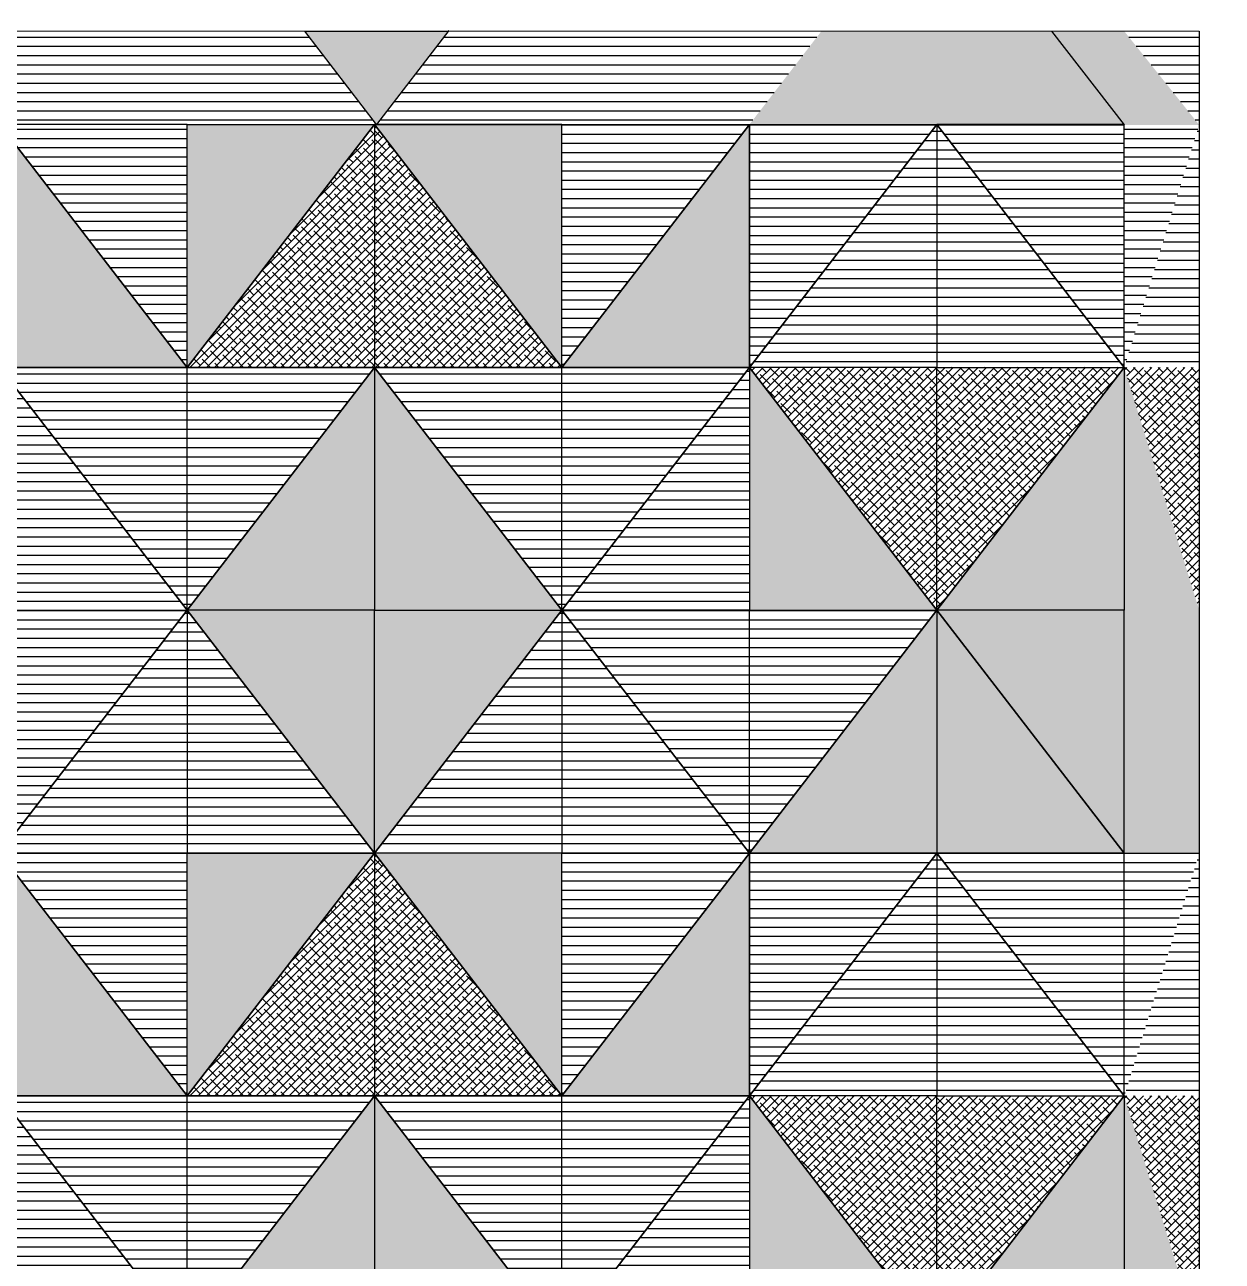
# Model space of a CAD drawing. Header units: millimetres. Extents: x 86441 to 190201, y 16532 to 98188.
# Drawn here: x 159567 to 161518, y 87134 to 89147 of the extents above; entities that cross this region are included whole.
import ezdxf

# ---------------------------------------------------------------- set-up
doc = ezdxf.new("R2010")
doc.units = ezdxf.units.MM
doc.header["$LTSCALE"] = 0.1
doc.layers.add('COLUMN', color=1, linetype='Continuous', lineweight=0)
pattern_1 = [(0, (63569.447, 74447.435), (0, 15), [])]
pattern_2 = [(0, (63569.447, 75633.754), (0, 15), [])]
pattern_3 = [(0, (62954.842, 74888.315), (0, 15), [])]
pattern_4 = [(0, (67616.893, 74447.435), (0, 15), [])]
pattern_5 = [(45, (69338.474, 75217.435), (-6.7351921, 6.7351921), []), (135, (69338.474, 75217.435), (-20.2055763, 6.7351921), [23.8125, -14.2875])]
pattern_6 = [(0, (67616.893, 75633.754), (0, 15), [])]
pattern_7 = [(0, (67002.288, 74888.315), (0, 15), [])]
pattern_8 = [(0, (69298.474, 75247.435), (0, 15), [])]
pattern_9 = [(0, (67613.079, 74492.875), (0, 15), [])]
pattern_10 = [(45, (69338.474, 76403.754), (-6.7351921, 6.7351921), []), (135, (69338.474, 76403.754), (-20.2055763, 6.7351921), [23.8125, -14.2875])]
pattern_11 = [(0, (64319.126, 59517.099), (0, 15), [])]
pattern_12 = [(0, (69298.474, 76433.754), (0, 15), [])]

msp = doc.modelspace()

# ---------------------------------------------------------------- hatches: boundary and pattern name
at = {"true_color": 0xb1a785, "transparency": 33554687}
h = msp.add_hatch(color=253, dxfattribs=at)
h.dxf.hatch_style = 1
h.paths.add_polyline_path([(161358.5, 89136.6), (161239.8, 89136.6), (161358, 88984.6), (161358.5, 88984.6)])
h.paths.add_polyline_path([(161358.5, 89136.6), (161358.5, 88984), (161480.7, 88984)])
h.paths.add_polyline_path([(160256.8, 89136.6), (160023.4, 89136.6), (160140.3, 88984.6)])
h.paths.add_polyline_path([(159032.4, 89136.6), (158798.4, 89136.6), (158915.3, 88984.6)])
h.paths.add_polyline_path([(158304.5, 88984.6), (157999.1, 88589.2), (158304.5, 88589.2)])
at = {"true_color": 0x66682c, "transparency": 33554687}
h = msp.add_hatch(color=77, dxfattribs=at)
h.dxf.hatch_style = 1
h.paths.add_polyline_path([(158798, 89136.6), (158421.9, 89136.6), (158304.5, 88984.6), (158915.3, 88984.6)])
h.paths.add_polyline_path([(159408.8, 89136.6), (159032.6, 89136.6), (158915.3, 88984.6), (159526.1, 88984.6)])
h.paths.add_polyline_path([(161241.1, 89136.6), (160865, 89136.6), (160747.7, 88984.6), (161358.5, 88984.6)])
at = {"true_color": 0x65502f, "transparency": 33554687}
h = msp.add_hatch(dxfattribs=at)
h.set_pattern_fill('_USER', color=59, scale=15, pattern_type=0)
h.set_pattern_definition(pattern_11)
h.paths.add_polyline_path([(160865.1, 89136.6), (160256.8, 89136.6), (160140.3, 88984.6), (160747.7, 88984.6)])
h.paths.add_polyline_path([(160023.4, 89136.6), (159408.6, 89136.6), (159526.1, 88984.6), (160136.9, 88984.6), (160140.3, 88984.6)])
h.paths.add_polyline_path([(159526.1, 88984.6), (159831.5, 88984.6), (159831.5, 88589.2)])
at = {"true_color": 0x242b7a, "transparency": 33554687}
h = msp.add_hatch(dxfattribs=at)
h.set_pattern_fill('_USER', color=177, scale=15, pattern_type=0)
h.set_pattern_definition(pattern_11)
h.paths.add_polyline_path([(161480.7, 89136.6), (161358.5, 89136.6), (161480.7, 88984)])
h.paths.add_polyline_path([(161358.5, 88984.6), (161480.7, 88984.6), (161358.5, 88589.2)])
at = {"true_color": 0xb1a785, "transparency": 33554687}
h = msp.add_hatch(color=253, dxfattribs=at)
h.dxf.hatch_style = 1
h.paths.add_polyline_path([(159526.1, 88589.2), (159831.5, 88589.2), (159526.1, 88984.6)])
at = {"true_color": 0x65502f, "transparency": 33554687}
h = msp.add_hatch(dxfattribs=at)
h.set_pattern_fill('ANSI38', color=59, scale=3)
h.set_pattern_definition([(45, (64374.842, 77654.633), (-6.7351921, 6.7351921), []), (135, (64374.842, 77654.633), (-20.2055763, 6.7351921), [23.8125, -14.2875])])
h.paths.add_polyline_path([(159831.5, 88589.2), (160136.9, 88589.2), (160136.9, 88984.6)])
at = {"true_color": 0x66682c, "transparency": 33554687}
h = msp.add_hatch(color=77, dxfattribs=at)
h.dxf.hatch_style = 1
h.paths.add_polyline_path([(160136.9, 88984.6), (159831.5, 88984.6), (159831.5, 88589.2)])
at = {"true_color": 0x65502f, "transparency": 33554687}
h = msp.add_hatch(dxfattribs=at)
h.set_pattern_fill('ANSI38', color=59, scale=3)
h.set_pattern_definition([(45, (68422.288, 77654.633), (-6.7351921, 6.7351921), []), (135, (68422.288, 77654.633), (-20.2055763, 6.7351921), [23.8125, -14.2875])])
h.paths.add_polyline_path([(160136.9, 88984.6), (160136.9, 88589.2), (160442.3, 88589.2)])
at = {"true_color": 0x66682c, "transparency": 33554687}
h = msp.add_hatch(color=77, dxfattribs=at)
h.dxf.hatch_style = 1
h.paths.add_polyline_path([(160136.9, 88984.6), (160442.3, 88984.6), (160442.3, 88589.2)])
at = {"true_color": 0x65502f, "transparency": 33554687}
h = msp.add_hatch(dxfattribs=at)
h.set_pattern_fill('_USER', color=59, scale=15, pattern_type=0)
h.set_pattern_definition([(0, (68687.684, 75709.194), (0, 15), [])])
h.paths.add_polyline_path([(160747.7, 88984.6), (160442.3, 88984.6), (160442.3, 88589.2)])
at = {"true_color": 0xb1a785, "transparency": 33554687}
h = msp.add_hatch(color=253, dxfattribs=at)
h.dxf.hatch_style = 1
h.paths.add_polyline_path([(160747.7, 88984.6), (160442.3, 88589.2), (160747.7, 88589.2)])
at = {"true_color": 0x65502f, "transparency": 33554687}
h = msp.add_hatch(dxfattribs=at)
h.set_pattern_fill('_USER', color=59, scale=15, pattern_type=0)
h.set_pattern_definition([(0, (68993.079, 75709.194), (0, 15), [])])
h.paths.add_polyline_path([(161053.1, 88984.6), (160747.7, 88984.6), (160747.7, 88589.2)])
h = msp.add_hatch(dxfattribs=at)
h.set_pattern_fill('_USER', color=59, scale=15, pattern_type=0)
h.set_pattern_definition([(0, (68200.055, 76433.754), (0, 15), [])])
h.paths.add_polyline_path([(160747.7, 88589.2), (161053.1, 88589.2), (161053.1, 88984.6)])
h = msp.add_hatch(dxfattribs=at)
h.set_pattern_fill('_USER', color=59, scale=15, pattern_type=0)
h.set_pattern_definition(pattern_12)
h.paths.add_polyline_path([(161358.5, 88589.2), (161053.1, 88589.2), (161053.1, 88984.6)])
at = {"true_color": 0x242b7a, "transparency": 33554687}
h = msp.add_hatch(dxfattribs=at)
h.set_pattern_fill('_USER', color=177, scale=15, pattern_type=0)
h.set_pattern_definition([(0, (67613.079, 75679.194), (0, 15), [])])
h.paths.add_polyline_path([(161358.5, 88984.6), (161053.1, 88984.6), (161358.5, 88589.2)])
at = {"true_color": 0x65502f, "transparency": 33554687}
h = msp.add_hatch(dxfattribs=at)
h.set_pattern_fill('_USER', color=59, scale=15, pattern_type=0)
h.set_pattern_definition(pattern_12)
h.paths.add_polyline_path([(161358.5, 88589.2), (161480.7, 88589.2), (161480.7, 88984.6)])
at = {"true_color": 0x242b7a, "transparency": 33554687}
h = msp.add_hatch(dxfattribs=at)
h.set_pattern_fill('_USER', color=177, scale=15, pattern_type=0)
h.set_pattern_definition(pattern_3)
h.paths.add_polyline_path([(159526.1, 88193.8), (159831.5, 88193.8), (159526.1, 88589.2)])
at = {"true_color": 0x65502f, "transparency": 33554687}
h = msp.add_hatch(dxfattribs=at)
h.set_pattern_fill('_USER', color=59, scale=15, pattern_type=0)
h.set_pattern_definition(pattern_2)
h.paths.add_polyline_path([(159526.1, 88589.2), (159831.5, 88589.2), (159831.5, 88193.8)])
h = msp.add_hatch(dxfattribs=at)
h.set_pattern_fill('_USER', color=59, scale=15, pattern_type=0)
h.set_pattern_definition(pattern_2)
h.paths.add_polyline_path([(160136.9, 88589.2), (159831.5, 88589.2), (159831.5, 88193.8)])
at = {"true_color": 0xb1a785, "transparency": 33554687}
h = msp.add_hatch(color=253, dxfattribs=at)
h.dxf.hatch_style = 1
h.paths.add_polyline_path([(160136.9, 88589.2), (159831.5, 88193.8), (160136.9, 88193.8)])
at = {"true_color": 0x65502f, "transparency": 33554687}
h = msp.add_hatch(dxfattribs=at)
h.set_pattern_fill('_USER', color=59, scale=15, pattern_type=0)
h.set_pattern_definition(pattern_6)
h.paths.add_polyline_path([(160136.9, 88589.2), (160442.3, 88589.2), (160442.3, 88193.8)])
at = {"true_color": 0xb1a785, "transparency": 33554687}
h = msp.add_hatch(color=253, dxfattribs=at)
h.dxf.hatch_style = 1
h.paths.add_polyline_path([(160136.9, 88193.8), (160442.3, 88193.8), (160136.9, 88589.2)])
at = {"true_color": 0x242b7a, "transparency": 33554687}
h = msp.add_hatch(dxfattribs=at)
h.set_pattern_fill('_USER', color=177, scale=15, pattern_type=0)
h.set_pattern_definition(pattern_7)
h.paths.add_polyline_path([(160747.7, 88589.2), (160442.3, 88193.8), (160747.7, 88193.8)])
at = {"true_color": 0x65502f, "transparency": 33554687}
h = msp.add_hatch(dxfattribs=at)
h.set_pattern_fill('_USER', color=59, scale=15, pattern_type=0)
h.set_pattern_definition(pattern_6)
h.paths.add_polyline_path([(160747.7, 88589.2), (160442.3, 88589.2), (160442.3, 88193.8)])
at = {"true_color": 0xb1a785, "transparency": 33554687}
h = msp.add_hatch(color=253, dxfattribs=at)
h.dxf.hatch_style = 1
h.paths.add_polyline_path([(160747.7, 88193.8), (161053.1, 88193.8), (160747.7, 88589.2)])
at = {"true_color": 0x65502f, "transparency": 33554687}
h = msp.add_hatch(dxfattribs=at)
h.set_pattern_fill('ANSI38', color=59, scale=3)
h.set_pattern_definition(pattern_10)
h.paths.add_polyline_path([(161053.1, 88193.8), (161053.1, 88589.2), (160747.7, 88589.2)])
h = msp.add_hatch(dxfattribs=at)
h.set_pattern_fill('ANSI38', color=59, scale=3)
h.set_pattern_definition(pattern_10)
h.paths.add_polyline_path([(161358.5, 88589.2), (161053.1, 88589.2), (161053.1, 88193.8)])
at = {"true_color": 0xb1a785, "transparency": 33554687}
h = msp.add_hatch(color=253, dxfattribs=at)
h.dxf.hatch_style = 1
h.paths.add_polyline_path([(161358.5, 88589.2), (161053.1, 88193.8), (161358.5, 88193.8)])
h = msp.add_hatch(color=253, dxfattribs=at)
h.dxf.hatch_style = 1
h.paths.add_polyline_path([(161358.5, 88589.2), (161480.7, 88193.8), (161358.5, 88193.8)])
at = {"true_color": 0x65502f, "transparency": 33554687}
h = msp.add_hatch(dxfattribs=at)
h.set_pattern_fill('ANSI38', color=59, scale=3)
h.set_pattern_definition(pattern_10)
h.paths.add_polyline_path([(161358.5, 88589.2), (161480.7, 88589.2), (161480.7, 88193.8)])
h = msp.add_hatch(dxfattribs=at)
h.set_pattern_fill('_USER', color=59, scale=15, pattern_type=0)
h.set_pattern_definition([(0, (64640.237, 75513.754), (0, 15), [])])
h.paths.add_polyline_path([(159526.1, 87798.3), (159831.5, 87798.3), (159831.5, 88193.8)])
at = {"true_color": 0x242b7a, "transparency": 33554687}
h = msp.add_hatch(dxfattribs=at)
h.set_pattern_fill('_USER', color=177, scale=15, pattern_type=0)
h.set_pattern_definition(pattern_3)
h.paths.add_polyline_path([(159526.1, 87798.3), (159831.5, 88193.8), (159526.1, 88193.8)])
at = {"true_color": 0x65502f, "transparency": 33554687}
h = msp.add_hatch(dxfattribs=at)
h.set_pattern_fill('_USER', color=59, scale=15, pattern_type=0)
h.set_pattern_definition(pattern_2)
h.paths.add_polyline_path([(160136.9, 87798.3), (159831.5, 87798.3), (159831.5, 88193.8)])
at = {"true_color": 0xb1a785, "transparency": 33554687}
h = msp.add_hatch(color=253, dxfattribs=at)
h.dxf.hatch_style = 1
h.paths.add_polyline_path([(160136.9, 88193.8), (159831.5, 88193.8), (160136.9, 87798.3)])
at = {"true_color": 0x65502f, "transparency": 33554687}
h = msp.add_hatch(dxfattribs=at)
h.set_pattern_fill('_USER', color=59, scale=15, pattern_type=0)
h.set_pattern_definition(pattern_6)
h.paths.add_polyline_path([(160136.9, 87798.3), (160442.3, 87798.3), (160442.3, 88193.8)])
at = {"true_color": 0xb1a785, "transparency": 33554687}
h = msp.add_hatch(color=253, dxfattribs=at)
h.dxf.hatch_style = 1
h.paths.add_polyline_path([(160136.9, 87798.3), (160442.3, 88193.8), (160136.9, 88193.8)])
at = {"true_color": 0x65502f, "transparency": 33554687}
h = msp.add_hatch(dxfattribs=at)
h.set_pattern_fill('_USER', color=59, scale=15, pattern_type=0)
h.set_pattern_definition([(0, (68687.684, 75513.754), (0, 15), [])])
h.paths.add_polyline_path([(160747.7, 87798.3), (160442.3, 87798.3), (160442.3, 88193.8)])
at = {"true_color": 0x242b7a, "transparency": 33554687}
h = msp.add_hatch(dxfattribs=at)
h.set_pattern_fill('_USER', color=177, scale=15, pattern_type=0)
h.set_pattern_definition(pattern_7)
h.paths.add_polyline_path([(160747.7, 88193.8), (160442.3, 88193.8), (160747.7, 87798.3)])
at = {"true_color": 0x66682c, "transparency": 33554687}
h = msp.add_hatch(color=77, dxfattribs=at)
h.dxf.hatch_style = 1
h.paths.add_polyline_path([(160747.7, 87798.3), (161053.1, 87798.3), (161053.1, 88193.8)])
at = {"true_color": 0x242b7a, "transparency": 33554687}
h = msp.add_hatch(dxfattribs=at)
h.set_pattern_fill('_USER', color=177, scale=15, pattern_type=0)
h.set_pattern_definition([(0, (68293.079, 74888.315), (0, 15), [])])
h.paths.add_polyline_path([(161053.1, 88193.8), (160747.7, 88193.8), (160747.7, 87798.3)])
at = {"true_color": 0x66682c, "transparency": 33554687}
h = msp.add_hatch(color=77, dxfattribs=at)
h.dxf.hatch_style = 1
h.paths.add_polyline_path([(161358.5, 87798.3), (161053.1, 87798.3), (161053.1, 88193.8)])
at = {"true_color": 0xb1a785, "transparency": 33554687}
h = msp.add_hatch(color=253, dxfattribs=at)
h.dxf.hatch_style = 1
h.paths.add_polyline_path([(161358.5, 88193.8), (161053.1, 88193.8), (161358.5, 87798.3)])
h = msp.add_hatch(color=253, dxfattribs=at)
h.dxf.hatch_style = 1
h.paths.add_polyline_path([(161358.5, 88193.8), (161480.7, 88193.8), (161358.5, 87798.3)])
at = {"true_color": 0x66682c, "transparency": 33554687}
h = msp.add_hatch(color=77, dxfattribs=at)
h.dxf.hatch_style = 1
h.paths.add_polyline_path([(161358.5, 87798.3), (161480.7, 87798.3), (161480.7, 88193.8)])
at = {"true_color": 0x65502f, "transparency": 33554687}
h = msp.add_hatch(dxfattribs=at)
h.set_pattern_fill('_USER', color=59, scale=15, pattern_type=0)
h.set_pattern_definition([(0, (64640.237, 74522.875), (0, 15), [])])
h.paths.add_polyline_path([(159526.1, 87798.3), (159831.5, 87798.3), (159831.5, 87402.9)])
at = {"true_color": 0xb1a785, "transparency": 33554687}
h = msp.add_hatch(color=253, dxfattribs=at)
h.dxf.hatch_style = 1
h.paths.add_polyline_path([(159526.1, 87402.9), (159831.5, 87402.9), (159526.1, 87798.3)])
at = {"true_color": 0x65502f, "transparency": 33554687}
h = msp.add_hatch(dxfattribs=at)
h.set_pattern_fill('ANSI38', color=59, scale=3)
h.set_pattern_definition([(45, (64374.842, 76468.315), (-6.7351921, 6.7351921), []), (135, (64374.842, 76468.315), (-20.2055763, 6.7351921), [23.8125, -14.2875])])
h.paths.add_polyline_path([(159831.5, 87402.9), (160136.9, 87402.9), (160136.9, 87798.3)])
at = {"true_color": 0x66682c, "transparency": 33554687}
h = msp.add_hatch(color=77, dxfattribs=at)
h.dxf.hatch_style = 1
h.paths.add_polyline_path([(160136.9, 87798.3), (159831.5, 87798.3), (159831.5, 87402.9)])
at = {"true_color": 0x65502f, "transparency": 33554687}
h = msp.add_hatch(dxfattribs=at)
h.set_pattern_fill('ANSI38', color=59, scale=3)
h.set_pattern_definition([(45, (68422.288, 76468.315), (-6.7351921, 6.7351921), []), (135, (68422.288, 76468.315), (-20.2055763, 6.7351921), [23.8125, -14.2875])])
h.paths.add_polyline_path([(160136.9, 87798.3), (160136.9, 87402.9), (160442.3, 87402.9)])
at = {"true_color": 0x66682c, "transparency": 33554687}
h = msp.add_hatch(color=77, dxfattribs=at)
h.dxf.hatch_style = 1
h.paths.add_polyline_path([(160136.9, 87798.3), (160442.3, 87798.3), (160442.3, 87402.9)])
at = {"true_color": 0x65502f, "transparency": 33554687}
h = msp.add_hatch(dxfattribs=at)
h.set_pattern_fill('_USER', color=59, scale=15, pattern_type=0)
h.set_pattern_definition([(0, (68687.684, 74522.875), (0, 15), [])])
h.paths.add_polyline_path([(160747.7, 87798.3), (160442.3, 87798.3), (160442.3, 87402.9)])
at = {"true_color": 0xb1a785, "transparency": 33554687}
h = msp.add_hatch(color=253, dxfattribs=at)
h.dxf.hatch_style = 1
h.paths.add_polyline_path([(160747.7, 87798.3), (160442.3, 87402.9), (160747.7, 87402.9)])
at = {"true_color": 0x65502f, "transparency": 33554687}
h = msp.add_hatch(dxfattribs=at)
h.set_pattern_fill('_USER', color=59, scale=15, pattern_type=0)
h.set_pattern_definition([(0, (68993.079, 74522.875), (0, 15), [])])
h.paths.add_polyline_path([(161053.1, 87798.3), (160747.7, 87798.3), (160747.7, 87402.9)])
h = msp.add_hatch(dxfattribs=at)
h.set_pattern_fill('_USER', color=59, scale=15, pattern_type=0)
h.set_pattern_definition([(0, (68200.055, 75247.435), (0, 15), [])])
h.paths.add_polyline_path([(160747.7, 87402.9), (161053.1, 87402.9), (161053.1, 87798.3)])
h = msp.add_hatch(dxfattribs=at)
h.set_pattern_fill('_USER', color=59, scale=15, pattern_type=0)
h.set_pattern_definition(pattern_8)
h.paths.add_polyline_path([(161358.5, 87402.9), (161053.1, 87402.9), (161053.1, 87798.3)])
at = {"true_color": 0x242b7a, "transparency": 33554687}
h = msp.add_hatch(dxfattribs=at)
h.set_pattern_fill('_USER', color=177, scale=15, pattern_type=0)
h.set_pattern_definition(pattern_9)
h.paths.add_polyline_path([(161358.5, 87798.3), (161053.1, 87798.3), (161358.5, 87402.9)])
h = msp.add_hatch(dxfattribs=at)
h.set_pattern_fill('_USER', color=177, scale=15, pattern_type=0)
h.set_pattern_definition(pattern_9)
h.paths.add_polyline_path([(161358.5, 87798.3), (161480.7, 87798.3), (161358.5, 87402.9)])
at = {"true_color": 0x65502f, "transparency": 33554687}
h = msp.add_hatch(dxfattribs=at)
h.set_pattern_fill('_USER', color=59, scale=15, pattern_type=0)
h.set_pattern_definition(pattern_8)
h.paths.add_polyline_path([(161358.5, 87402.9), (161480.7, 87402.9), (161480.7, 87798.3)])
at = {"true_color": 0x242b7a, "transparency": 33554687}
h = msp.add_hatch(dxfattribs=at)
h.set_pattern_fill('_USER', color=177, scale=15, pattern_type=0)
h.set_pattern_definition([(0, (62954.842, 73701.996), (0, 15), [])])
h.paths.add_polyline_path([(159526.1, 87007.4), (159831.5, 87007.4), (159526.1, 87402.9)])
at = {"true_color": 0x65502f, "transparency": 33554687}
h = msp.add_hatch(dxfattribs=at)
h.set_pattern_fill('_USER', color=59, scale=15, pattern_type=0)
h.set_pattern_definition(pattern_1)
h.paths.add_polyline_path([(159526.1, 87402.9), (159831.5, 87402.9), (159831.5, 87007.4)])
h = msp.add_hatch(dxfattribs=at)
h.set_pattern_fill('_USER', color=59, scale=15, pattern_type=0)
h.set_pattern_definition(pattern_1)
h.paths.add_polyline_path([(160136.9, 87402.9), (159831.5, 87402.9), (159831.5, 87007.4)])
at = {"true_color": 0xb1a785, "transparency": 33554687}
h = msp.add_hatch(color=253, dxfattribs=at)
h.dxf.hatch_style = 1
h.paths.add_polyline_path([(160136.9, 87402.9), (159831.5, 87007.4), (160136.9, 87007.4)])
at = {"true_color": 0x65502f, "transparency": 33554687}
h = msp.add_hatch(dxfattribs=at)
h.set_pattern_fill('_USER', color=59, scale=15, pattern_type=0)
h.set_pattern_definition(pattern_4)
h.paths.add_polyline_path([(160136.9, 87402.9), (160442.3, 87402.9), (160442.3, 87007.4)])
at = {"true_color": 0xb1a785, "transparency": 33554687}
h = msp.add_hatch(color=253, dxfattribs=at)
h.dxf.hatch_style = 1
h.paths.add_polyline_path([(160136.9, 87007.4), (160442.3, 87007.4), (160136.9, 87402.9)])
at = {"true_color": 0x242b7a, "transparency": 33554687}
h = msp.add_hatch(dxfattribs=at)
h.set_pattern_fill('_USER', color=177, scale=15, pattern_type=0)
h.set_pattern_definition([(0, (67002.288, 73701.996), (0, 15), [])])
h.paths.add_polyline_path([(160747.7, 87402.9), (160442.3, 87007.4), (160747.7, 87007.4)])
at = {"true_color": 0x65502f, "transparency": 33554687}
h = msp.add_hatch(dxfattribs=at)
h.set_pattern_fill('_USER', color=59, scale=15, pattern_type=0)
h.set_pattern_definition(pattern_4)
h.paths.add_polyline_path([(160747.7, 87402.9), (160442.3, 87402.9), (160442.3, 87007.4)])
at = {"true_color": 0xb1a785, "transparency": 33554687}
h = msp.add_hatch(color=253, dxfattribs=at)
h.dxf.hatch_style = 1
h.paths.add_polyline_path([(160747.7, 87007.4), (161053.1, 87007.4), (160747.7, 87402.9)])
at = {"true_color": 0x65502f, "transparency": 33554687}
h = msp.add_hatch(dxfattribs=at)
h.set_pattern_fill('ANSI38', color=59, scale=3)
h.set_pattern_definition(pattern_5)
h.paths.add_polyline_path([(161053.1, 87007.4), (161053.1, 87402.9), (160747.7, 87402.9)])
h = msp.add_hatch(dxfattribs=at)
h.set_pattern_fill('ANSI38', color=59, scale=3)
h.set_pattern_definition(pattern_5)
h.paths.add_polyline_path([(161358.5, 87402.9), (161053.1, 87402.9), (161053.1, 87007.4)])
at = {"true_color": 0xb1a785, "transparency": 33554687}
h = msp.add_hatch(color=253, dxfattribs=at)
h.dxf.hatch_style = 1
h.paths.add_polyline_path([(161358.5, 87402.9), (161053.1, 87007.4), (161358.5, 87007.4)])
h = msp.add_hatch(color=253, dxfattribs=at)
h.dxf.hatch_style = 1
h.paths.add_polyline_path([(161358.5, 87402.9), (161480.7, 87007.4), (161358.5, 87007.4)])
at = {"true_color": 0x65502f, "transparency": 33554687}
h = msp.add_hatch(dxfattribs=at)
h.set_pattern_fill('ANSI38', color=59, scale=3)
h.set_pattern_definition(pattern_5)
h.paths.add_polyline_path([(161358.5, 87402.9), (161480.7, 87402.9), (161480.7, 87007.4)])
at = {"layer": 'COLUMN', "lineweight": 9, "true_color": 0x636466, "transparency": 33554687}
h = msp.add_hatch(dxfattribs=at)
h.set_pattern_fill('STEEL', color=251, scale=80)
h.set_pattern_definition([(45, (64319.13, 59517.1), (-179.6051, 179.6051), []), (45, (64319.13, 59644.1), (-179.6051, 179.6051), [])])
h.paths.add_polyline_path([(164595.2, 86583.6), (164255.7, 86583.6), (164255.7, 86433.6), (164595.2, 86433.6)])
h.paths.add_polyline_path([(174507, 93073.4), (174357, 93073.4), (174357, 91923.4), (174507, 91923.4)], flags=17)
h.paths.add_polyline_path([(173607, 92073.4), (172557, 92073.4), (172557, 91923.4), (173607, 91923.4)], flags=17)
h.paths.add_polyline_path([(165970.7, 88424.6), (163243.7, 88424.6), (163243.7, 88274.6), (165970.7, 88274.6)])
h.paths.add_polyline_path([(164255.7, 86216.6), (164255.7, 86477), (164105.7, 86477), (164105.7, 86216.6), (164105.7, 85282.6), (164255.7, 85282.6)])
h.paths.add_polyline_path([(165495.2, 86482.6), (165345.2, 86482.6), (165345.2, 85282.6), (165495.2, 85282.6), (165495.2, 85783.1)])
h.paths.add_polyline_path([(164105.7, 86374.6), (163655.7, 86374.6), (163655.7, 86224.6), (164105.7, 86224.6)])
h.paths.add_polyline_path([(164255.7, 87374.6), (164105.7, 87374.6), (164105.7, 86989.1), (164255.7, 86989.1)])
h.paths.add_polyline_path([(164105.7, 87374.6), (162455.7, 87374.6), (162455.7, 87224.6), (164105.7, 87224.6)])
h.paths.add_polyline_path([(162905.7, 87224.6), (162755.7, 87224.6), (162755.7, 86224.6), (162905.7, 86224.6), (162905.7, 86374.6)])
h.paths.add_polyline_path([(166737.7, 86583.6), (166584.7, 86583.6), (166245.2, 86583.6), (166245.2, 86433.6), (166584.7, 86433.6), (166737.7, 86433.6)], flags=17)
h.paths.add_polyline_path([(157391.7, 86216.6), (153621.7, 86216.6), (153621.7, 85986.6), (157391.7, 85986.6)])
h.paths.add_polyline_path([(161253.7, 86216.6), (160954.7, 86216.6), (160954.7, 85986.6), (161253.7, 85986.6)])
h.paths.add_polyline_path([(158065.7, 86216.6), (157693.7, 86216.6), (157693.7, 85986.6), (158065.7, 85986.6)])
h.paths.add_polyline_path([(166584.7, 85282.6), (166309.8, 85282.6), (166309.8, 85052.6), (166584.7, 85052.6)])
h.paths.add_polyline_path([(165770.1, 85282.6), (165070.3, 85282.6), (165070.3, 85052.6), (165770.1, 85052.6)])
h.paths.add_polyline_path([(164524.9, 85282.6), (161555.7, 85282.6), (161555.7, 85052.6), (164524.9, 85052.6)])
h.paths.add_polyline_path([(166200.7, 88274.6), (165970.7, 88274.6), (165970.7, 87558.6), (166737.7, 87558.6), (166737.7, 86285.6), (166967.7, 86285.6), (166967.7, 87788.6), (166200.7, 87788.6)])
h.paths.add_polyline_path([(166200.7, 91516.6), (165970.7, 91516.6), (165970.7, 91163.6), (166200.7, 91163.6)])
h.paths.add_polyline_path([(166200.7, 96693.6), (165970.7, 96693.6), (165206.7, 96693.6), (165206.7, 96463.6), (165970.7, 96463.6), (165970.7, 94405.6), (166200.7, 94405.6)])
h.paths.add_polyline_path([(162317.7, 96693.6), (161555.7, 96693.6), (161555.7, 96463.6), (162317.7, 96463.6)])
h.paths.add_polyline_path([(158065.7, 96693.6), (157693.7, 96693.6), (157693.7, 96463.6), (158065.7, 96463.6)])
h.paths.add_polyline_path([(161253.7, 96693.6), (160954.7, 96693.6), (160954.7, 96463.6), (161253.7, 96463.6)])
h.paths.add_polyline_path([(157391.7, 96693.6), (153621.7, 96693.6), (153621.7, 96463.6), (157391.7, 96463.6)])
edge = h.paths.add_edge_path()
edge.add_line((176201, 86543.7), (176431, 86543.7))
edge.add_line((176204.2, 87817), (176201, 86538.2))
edge.add_line((176431, 88048.7), (176431, 86543.7))
edge.add_line((175664, 88048.7), (176431, 88048.7))
edge.add_line((175434.1, 87818.7), (176204.2, 87817))
edge.add_line((175664, 96953.7), (175664, 88048.7))
edge.add_line((175434.1, 96723.7), (175434.1, 87818.7))
edge.add_line((171019, 96953.7), (175664, 96953.7))
edge.add_line((171019, 96723.7), (175434.1, 96723.7))
edge.add_line((171019, 96953.7), (171019, 96723.7))
h.paths.add_polyline_path([(176048, 85542.7), (176048, 85312.7), (171019, 85312.7), (171019, 85542.7)])

# ---------------------------------------------------------------- linework, layer by layer
at = {"color": 4, "lineweight": 18, "transparency": 33554687}
for p in [(158216.7, 89136.6), (161480.7, 86216.6)]:
    msp.add_line(p, (161480.7, 89136.6), dxfattribs=at)
at = {"transparency": 33554687}
for p, q in [((161239.8, 89136.6), (161358.5, 88984)), ((161480.7, 89136.6), (161480.7, 86216.6)), ((160136.9, 88984.6), (160442.3, 88984.6)), ((160442.3, 88984.6), (160747.7, 88984.6))]:
    msp.add_line(p, q, dxfattribs=at)
msp.add_lwpolyline([(160257.8, 89137.9), (160140.3, 88984.6), (160023.4, 89136.6), (160256.8, 89136.6)], dxfattribs=at)
at = {"color": 253, "true_color": 0xb1a785, "transparency": 33554687}
for points in [[(159831.5, 88589.2), (159831.5, 88984.6), (159526.1, 88984.6)], [(159526.1, 88984.6), (159526.1, 88589.2), (159831.5, 88589.2)], [(160136.9, 88984.6), (160136.9, 88589.2), (159831.5, 88589.2)], [(160136.9, 88984.6), (160136.9, 88589.2), (160442.3, 88589.2)], [(160442.3, 88589.2), (160442.3, 88984.6), (160747.7, 88984.6)], [(160747.7, 88984.6), (160747.7, 88589.2), (160442.3, 88589.2)], [(160747.7, 88589.2), (160747.7, 88984.6), (161053.1, 88984.6)], [(161053.1, 88984.6), (161053.1, 88589.2), (160747.7, 88589.2)], [(161053.1, 88984.6), (161053.1, 88589.2), (161358.5, 88589.2)], [(161358.5, 88589.2), (161358.5, 88984.6), (161053.1, 88984.6)], [(159526.1, 88589.2), (159526.1, 88193.8), (159831.5, 88193.8)], [(159831.5, 88193.8), (159831.5, 88589.2), (159526.1, 88589.2)], [(159831.5, 88193.8), (159831.5, 88589.2), (160136.9, 88589.2)], [(160136.9, 88589.2), (160136.9, 88193.8), (159831.5, 88193.8)], [(160442.3, 88193.8), (160442.3, 88589.2), (160136.9, 88589.2)], [(160136.9, 88589.2), (160136.9, 88193.8), (160442.3, 88193.8)], [(160747.7, 88589.2), (160747.7, 88193.8), (160442.3, 88193.8)], [(160442.3, 88193.8), (160442.3, 88589.2), (160747.7, 88589.2)], [(160747.7, 88589.2), (160747.7, 88193.8), (161053.1, 88193.8)], [(161053.1, 88193.8), (161053.1, 88589.2), (160747.7, 88589.2)], [(161053.1, 88193.8), (161053.1, 88589.2), (161358.5, 88589.2)], [(161358.5, 88589.2), (161358.5, 88193.8), (161053.1, 88193.8)], [(159831.5, 88193.8), (159831.5, 87798.3), (159526.1, 87798.3)], [(159526.1, 87798.3), (159526.1, 88193.8), (159831.5, 88193.8)], [(159831.5, 88193.8), (159831.5, 87798.3), (160136.9, 87798.3)], [(160136.9, 87798.3), (160136.9, 88193.8), (159831.5, 88193.8)], [(160442.3, 88193.8), (160442.3, 87798.3), (160136.9, 87798.3)], [(160136.9, 87798.3), (160136.9, 88193.8), (160442.3, 88193.8)], [(160442.3, 88193.8), (160442.3, 87798.3), (160747.7, 87798.3)], [(160747.7, 87798.3), (160747.7, 88193.8), (160442.3, 88193.8)], [(160747.7, 87798.3), (160747.7, 88193.8), (161053.1, 88193.8)], [(161358.5, 87798.3), (161358.5, 88193.8), (161053.1, 88193.8)], [(159831.5, 87402.9), (159831.5, 87798.3), (159526.1, 87798.3)], [(159526.1, 87798.3), (159526.1, 87402.9), (159831.5, 87402.9)], [(160136.9, 87798.3), (160136.9, 87402.9), (159831.5, 87402.9)], [(160136.9, 87798.3), (160136.9, 87402.9), (160442.3, 87402.9)], [(160442.3, 87402.9), (160442.3, 87798.3), (160747.7, 87798.3)], [(160747.7, 87798.3), (160747.7, 87402.9), (160442.3, 87402.9)], [(160747.7, 87402.9), (160747.7, 87798.3), (161053.1, 87798.3)], [(161053.1, 87798.3), (161053.1, 87402.9), (160747.7, 87402.9)], [(161053.1, 87798.3), (161053.1, 87402.9), (161358.5, 87402.9)], [(161358.5, 87402.9), (161358.5, 87798.3), (161053.1, 87798.3)], [(159526.1, 87402.9), (159526.1, 87007.4), (159831.5, 87007.4)], [(159831.5, 87007.4), (159831.5, 87402.9), (159526.1, 87402.9)], [(159831.5, 87007.4), (159831.5, 87402.9), (160136.9, 87402.9)], [(160136.9, 87402.9), (160136.9, 87007.4), (159831.5, 87007.4)], [(160442.3, 87007.4), (160442.3, 87402.9), (160136.9, 87402.9)], [(160136.9, 87402.9), (160136.9, 87007.4), (160442.3, 87007.4)], [(160747.7, 87402.9), (160747.7, 87007.4), (160442.3, 87007.4)], [(160442.3, 87007.4), (160442.3, 87402.9), (160747.7, 87402.9)], [(160747.7, 87402.9), (160747.7, 87007.4), (161053.1, 87007.4)], [(161053.1, 87007.4), (161053.1, 87402.9), (160747.7, 87402.9)], [(161053.1, 87007.4), (161053.1, 87402.9), (161358.5, 87402.9)], [(161358.5, 87402.9), (161358.5, 87007.4), (161053.1, 87007.4)]]:
    msp.add_lwpolyline(points, close=True, dxfattribs=at)
at = {"color": 77, "true_color": 0x66682c, "transparency": 33554687}
for points in [[(159831.5, 88589.2), (159831.5, 88984.6), (160136.9, 88984.6)], [(160442.3, 88589.2), (160442.3, 88984.6), (160136.9, 88984.6)], [(161053.1, 88193.8), (161053.1, 87798.3), (160747.7, 87798.3)], [(161053.1, 88193.8), (161053.1, 87798.3), (161358.5, 87798.3)], [(159831.5, 87402.9), (159831.5, 87798.3), (160136.9, 87798.3)], [(160442.3, 87402.9), (160442.3, 87798.3), (160136.9, 87798.3)]]:
    msp.add_lwpolyline(points, close=True, dxfattribs=at)

doc.saveas('drawing.dxf')
